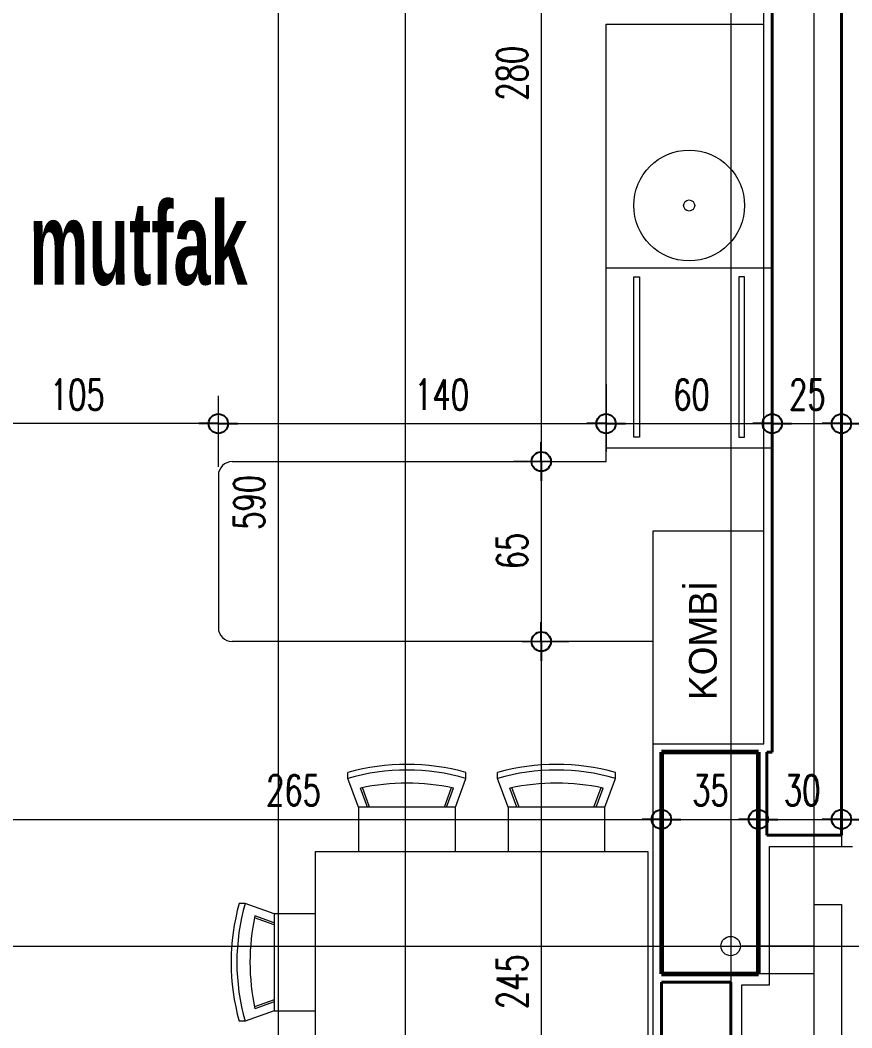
# Model space of a CAD drawing. Header units: millimetres. Extents: x 2016.56 to 2021.8, y 13721.83 to 13722.48.
# Drawn here: x 2017.868 to 2017.928, y 13722.0359 to 13722.1087 of the extents above; entities that cross this region are included whole.
import ezdxf

# ---------------------------------------------------------------- set-up
doc = ezdxf.new("R2010")
doc.units = ezdxf.units.MM
doc.linetypes.add('ACAD_ISO04W100', pattern=[30, 24, -3, 0, -3])
doc.linetypes.add('ACAD_ISO07W100', pattern=[3, 0, -3])
doc.layers.get('0').update_dxf_attribs({"lineweight": 20})
for name, color, linetype, lineweight in [('aks', 1, 'Continuous', 9), ('DH', 7, 'Continuous', 20), ('DUVAR', 4, 'Continuous', 40), ('DV', 7, 'Continuous', 20), ('kolon', 5, 'Continuous', 60), ('PENCERE', 3, 'Continuous', 13), ('SIVA', 7, 'Continuous', 20), ('TEFRİŞ', 11, 'Continuous', 9), ('TEXT', 7, 'Continuous', 20)]:
    doc.layers.add(name, color=color, linetype=linetype, lineweight=lineweight)
doc.styles.get("Standard").update_dxf_attribs({"font": 'txt.shx', "width": 0.7, "height": 11})
doc.styles.add('style1', font='swisscbo.ttf', dxfattribs={"width": 0.75, "height": 11})
doc.styles.add('style3', font='GOTHIC.TTF', dxfattribs={"width": 0.7, "height": 11})

msp = doc.modelspace()

# ---------------------------------------------------------------- linework, layer by layer
for p, q in [((2017.910290658595, 13722.10838914312), (2017.921690658595, 13722.10838914312)), ((2017.910290658595, 13722.07678914312), (2017.910290658595, 13722.10838914312)), ((2017.912290658595, 13722.07856052371), (2017.912290658595, 13722.09013853427)), ((2017.912290658595, 13722.09013853427), (2017.912694938894, 13722.09013853427)), ((2017.912694938894, 13722.09013853427), (2017.912694938894, 13722.07856052371)), ((2017.919886378295, 13722.09013853427), (2017.919886378295, 13722.07856052371)), ((2017.920290658595, 13722.09013853427), (2017.919886378295, 13722.09013853427)), ((2017.920290658595, 13722.07856052371), (2017.920290658595, 13722.09013853427)), ((2017.912694938894, 13722.07856052371), (2017.912290658595, 13722.07856052371)), ((2017.919886378295, 13722.07856052371), (2017.920290658595, 13722.07856052371)), ((2017.883290658595, 13722.07678914312), (2017.910290658595, 13722.07678914312)), ((2017.882290658595, 13722.07578914312), (2017.882290658595, 13722.06478914312)), ((2017.913690658595, 13722.06378914312), (2017.883290658595, 13722.06378914312)), ((2017.913690658595, 13722.05638914312), (2017.913690658595, 13722.06378914312)), ((2017.913690658595, 13722.01538914312), (2017.913690658595, 13722.05638914312)), ((2017.922090658595, 13722.03898914312), (2017.922090658595, 13722.04898914312)), ((2017.920090658595, 13722.03898914312), (2017.921090658595, 13722.03898914312)), ((2017.921090658595, 13722.03898914312), (2017.922090658595, 13722.03898914312))]:
    msp.add_line(p, q)
at = {"linetype": 'ACAD_ISO07W100'}
for p, q in [((2017.910290658595, 13722.09078914312), (2017.922290658595, 13722.09078914312)), ((2017.910290658595, 13722.07778914312), (2017.922290658595, 13722.07778914312)), ((2017.913690658595, 13722.06378914312), (2017.913690658595, 13722.07178914312)), ((2017.913690658595, 13722.07178914312), (2017.921690658595, 13722.07178914312))]:
    msp.add_line(p, q, dxfattribs=at)
at = {"color": 0, "lineweight": -2}
for p, q in [((2017.882290658595, 13722.07952882276), (2017.880890658595, 13722.07952882276)), ((2017.882290658595, 13722.07952882276), (2017.883690658595, 13722.07952882276)), ((2017.910290658595, 13722.07952882276), (2017.908890658595, 13722.07952882276)), ((2017.910290658595, 13722.07952882276), (2017.911690658595, 13722.07952882276)), ((2017.922290658595, 13722.07952882276), (2017.920890658595, 13722.07952882276)), ((2017.922290658595, 13722.07952882276), (2017.923690658595, 13722.07952882276)), ((2017.927290658595, 13722.07952882276), (2017.925890658595, 13722.07952882276)), ((2017.927290658595, 13722.07952882276), (2017.928690658595, 13722.07952882276)), ((2017.905609985866, 13722.07678914312), (2017.905609985866, 13722.07818914312)), ((2017.905609985866, 13722.07678914312), (2017.905609985866, 13722.07538914312)), ((2017.905609985866, 13722.06378914312), (2017.905609985866, 13722.06518914312)), ((2017.905609985866, 13722.06378914312), (2017.905609985866, 13722.06238914312)), ((2017.914290658595, 13722.05094238713), (2017.912890658595, 13722.05094238713)), ((2017.914290658595, 13722.05094238713), (2017.915690658595, 13722.05094238713)), ((2017.921290658595, 13722.05094238713), (2017.919890658595, 13722.05094238713)), ((2017.921290658595, 13722.05094238713), (2017.922690658595, 13722.05094238713)), ((2017.927290658595, 13722.05094238713), (2017.925890658595, 13722.05094238713)), ((2017.927290658595, 13722.05094238713), (2017.928690658595, 13722.05094238713))]:
    msp.add_line(p, q, dxfattribs=at)
for radius in [0.004, 0.0004]:
    msp.add_circle((2017.916290658595, 13722.09528914312), radius)
for centre in [(2017.882290658595, 13722.07952882276), (2017.882290658595, 13722.07952882276), (2017.910290658595, 13722.07952882276), (2017.910290658595, 13722.07952882276), (2017.922290658595, 13722.07952882276), (2017.922290658595, 13722.07952882276), (2017.927290658595, 13722.07952882276), (2017.927290658595, 13722.07952882276), (2017.905609985866, 13722.07678914312), (2017.905609985866, 13722.07678914312), (2017.905609985866, 13722.06378914312), (2017.905609985866, 13722.06378914312), (2017.914290658595, 13722.05094238713), (2017.914290658595, 13722.05094238713), (2017.921290658595, 13722.05094238713), (2017.921290658595, 13722.05094238713), (2017.927290658595, 13722.05094238713), (2017.927290658595, 13722.05094238713)]:
    msp.add_circle(centre, 0.0007, dxfattribs=at)
for centre, start, end in [((2017.883290658595, 13722.07578914312), 90, 180), ((2017.883290658595, 13722.06478914312), 180, 270)]:
    msp.add_arc(centre, 0.001, start, end)
at = {"layer": 'aks', "linetype": 'ACAD_ISO04W100', "ltscale": 2}
for p, q in [((2017.895790658595, 13722.40645173834), (2017.895790658595, 13721.95238660583)), ((2017.919290658595, 13722.40645173834), (2017.919290658595, 13721.95238660583)), ((2017.925290658595, 13722.40645173834), (2017.925290658595, 13721.95238660583)), ((2017.678471498505, 13722.04178914312), (2018.212109818685, 13722.04178914312))]:
    msp.add_line(p, q, dxfattribs=at)
at = {"layer": 'aks'}
msp.add_circle((2017.919290658595, 13722.04178914312), 0.0007, dxfattribs=at)
at = {"layer": 'DH', "lineweight": 20}
for p, q in [((2017.910290658595, 13722.0823915518), (2017.910290658595, 13722.07752882276)), ((2017.882290658595, 13722.07640365157), (2017.882290658595, 13722.08152882276)), ((2017.882290658595, 13722.07698840956), (2017.882290658595, 13722.08152882276)), ((2017.910290658595, 13722.0811734307), (2017.910290658595, 13722.07752882276)), ((2017.922290658595, 13722.06878914312), (2017.922290658595, 13722.08152882276)), ((2017.922290658595, 13722.06878914312), (2017.922290658595, 13722.08152882276)), ((2017.927290658595, 13722.07184001485), (2017.927290658595, 13722.08152882276)), ((2017.927290658595, 13722.07184001485), (2017.927290658595, 13722.08152882276)), ((2017.927290658595, 13722.06378914312), (2017.927290658595, 13722.04894238713)), ((2017.927290658595, 13722.05478914312), (2017.927290658595, 13722.04894238713)), ((2017.914290658595, 13722.04378914312), (2017.914290658595, 13722.05294238713)), ((2017.914290658595, 13722.04378914312), (2017.914290658595, 13722.05294238713)), ((2017.921290658595, 13722.04378914312), (2017.921290658595, 13722.05294238713)), ((2017.921290658595, 13722.04378914312), (2017.921290658595, 13722.05294238713))]:
    msp.add_line(p, q, dxfattribs=at)
at = {"layer": 'DH'}
for p, q in [((2017.880890658595, 13722.07952882276), (2017.862690658595, 13722.07952882276)), ((2017.883690658595, 13722.07952882276), (2017.908890658595, 13722.07952882276)), ((2017.911690658595, 13722.07952882276), (2017.920890658595, 13722.07952882276)), ((2017.923690658595, 13722.07952882276), (2017.925890658595, 13722.07952882276)), ((2017.862690658595, 13722.05094238713), (2017.912890658595, 13722.05094238713)), ((2017.915690658595, 13722.05094238713), (2017.919890658595, 13722.05094238713)), ((2017.922690658595, 13722.05094238713), (2017.925890658595, 13722.05094238713))]:
    msp.add_line(p, q, dxfattribs=at)
at = {"layer": 'DUVAR'}
for p, q in [((2017.922290658595, 13722.13278914312), (2017.922290658595, 13722.05578914312)), ((2017.927290658595, 13722.12678914312), (2017.927290658595, 13722.04978914312)), ((2017.921890658595, 13722.05578914312), (2017.922290658595, 13722.05578914312)), ((2017.921890658595, 13722.05578914312), (2017.921890658595, 13722.04978914312)), ((2017.921890658595, 13722.04978914312), (2017.927290658595, 13722.04978914312)), ((2017.914290658595, 13722.03918914312), (2017.914290658595, 13722.01478914312)), ((2017.914290658595, 13722.03918914312), (2017.919290658595, 13722.03918914312)), ((2017.919290658595, 13722.03918914312), (2017.919290658595, 13722.01878914312))]:
    msp.add_line(p, q, dxfattribs=at)
at = {"layer": 'DV'}
for p, q in [((2017.88661650944, 13722.13138914312), (2017.88661650944, 13722.01618914312)), ((2017.905609985866, 13722.13138914312), (2017.905609985866, 13722.07818914312)), ((2017.905609985866, 13722.07538914312), (2017.905609985866, 13722.06518914312)), ((2017.905609985866, 13722.06238914312), (2017.905609985866, 13722.01618914312))]:
    msp.add_line(p, q, dxfattribs=at)
at = {"layer": 'DV', "lineweight": 20}
for p, q in [((2017.906290658595, 13722.07678914312), (2017.903609985866, 13722.07678914312)), ((2017.904207430377, 13722.07678914312), (2017.907609985866, 13722.07678914312)), ((2017.909091703886, 13722.06378914312), (2017.903609985866, 13722.06378914312)), ((2017.904207430377, 13722.06378914312), (2017.907609985866, 13722.06378914312))]:
    msp.add_line(p, q, dxfattribs=at)
at = {"layer": 'kolon'}
for p, q in [((2017.921290658595, 13722.05578914312), (2017.914290658595, 13722.05578914312)), ((2017.914290658595, 13722.05578914312), (2017.914290658595, 13722.03978914312)), ((2017.921290658595, 13722.03978914312), (2017.921290658595, 13722.05578914312)), ((2017.914290658595, 13722.03978914312), (2017.921290658595, 13722.03978914312))]:
    msp.add_line(p, q, dxfattribs=at)
at = {"layer": 'PENCERE'}
for p, q in [((2017.925290658595, 13722.04478914312), (2017.925290658595, 13722.02378914312)), ((2017.925290658595, 13722.04478914312), (2017.927290658595, 13722.04478914312)), ((2017.927290658595, 13722.04478914312), (2017.927290658595, 13722.0243946944)), ((2017.925290658595, 13722.04178914312), (2017.920090658595, 13722.04178914312)), ((2017.925290658595, 13722.03978914312), (2017.920090658595, 13722.03978914312))]:
    msp.add_line(p, q, dxfattribs=at)
at = {"layer": 'SIVA'}
for p, q in [((2017.921690658595, 13722.05638914312), (2017.921690658595, 13722.12458914312)), ((2017.913690658595, 13722.05638914312), (2017.921690658595, 13722.05638914312)), ((2017.922090658595, 13722.04898914312), (2017.928090658595, 13722.04898914312)), ((2017.920090658595, 13722.01958914312), (2017.920090658595, 13722.03898914312))]:
    msp.add_line(p, q, dxfattribs=at)
at = {"layer": 'TEFRİŞ'}
for p, q in [((2017.891652252192, 13722.05390203966), (2017.891652252192, 13722.05433238482)), ((2017.90017115994, 13722.05390203966), (2017.90017115994, 13722.05433238482)), ((2017.902452252192, 13722.05390203966), (2017.902452252192, 13722.05433238482)), ((2017.91097115994, 13722.05390203966), (2017.91097115994, 13722.05433238482)), ((2017.892411706066, 13722.05181430287), (2017.891652252192, 13722.05390203966)), ((2017.899411706066, 13722.05181430287), (2017.90017115994, 13722.05390203966)), ((2017.903211706066, 13722.05181430287), (2017.902452252192, 13722.05390203966)), ((2017.910211706066, 13722.05181430287), (2017.91097115994, 13722.05390203966)), ((2017.893050171439, 13722.05181430287), (2017.892545693391, 13722.05320111176)), ((2017.893206717657, 13722.05181430287), (2017.89268997025, 13722.05323484019)), ((2017.898616694475, 13722.05181430287), (2017.899133441882, 13722.05323484019)), ((2017.898773240693, 13722.05181430287), (2017.899277718741, 13722.05320111176)), ((2017.903850171439, 13722.05181430287), (2017.903345693391, 13722.05320111176)), ((2017.904006717657, 13722.05181430287), (2017.90348997025, 13722.05323484019)), ((2017.909416694475, 13722.05181430287), (2017.909933441882, 13722.05323484019)), ((2017.909573240693, 13722.05181430287), (2017.910077718741, 13722.05320111176)), ((2017.892411706066, 13722.05181430287), (2017.892411706066, 13722.04861430287)), ((2017.899411706066, 13722.05181430287), (2017.892411706066, 13722.05181430287)), ((2017.899411706066, 13722.04861430287), (2017.899411706066, 13722.05181430287)), ((2017.903211706066, 13722.05181430287), (2017.903211706066, 13722.04861430287)), ((2017.910211706066, 13722.05181430287), (2017.903211706066, 13722.05181430287)), ((2017.910211706066, 13722.04861430287), (2017.910211706066, 13722.05181430287)), ((2017.889311706066, 13722.03261430287), (2017.889311706066, 13722.04861430287)), ((2017.889311706066, 13722.04861430287), (2017.913311706066, 13722.04861430287)), ((2017.913311706066, 13722.04861430287), (2017.913311706066, 13722.03261430287)), ((2017.884225535016, 13722.04487375675), (2017.883795189857, 13722.04487375675)), ((2017.886313271804, 13722.04411430287), (2017.884225535016, 13722.04487375675)), ((2017.886313271804, 13722.0434758375), (2017.88492646292, 13722.04398031555)), ((2017.889311706066, 13722.04411430287), (2017.886313271804, 13722.04411430287)), ((2017.886313271804, 13722.04411430287), (2017.886313271804, 13722.03711430287)), ((2017.886313271804, 13722.04331929128), (2017.884892734483, 13722.04383603869)), ((2017.886313271804, 13722.03790931446), (2017.884892734483, 13722.03739256706)), ((2017.886313271804, 13722.03775276824), (2017.88492646292, 13722.0372482902)), ((2017.886313271804, 13722.03711430287), (2017.884225535016, 13722.036354849)), ((2017.886313271804, 13722.03711430287), (2017.889311706066, 13722.03711430287)), ((2017.884225535016, 13722.036354849), (2017.883795189857, 13722.036354849))]:
    msp.add_line(p, q, dxfattribs=at)
for centre, radius, start, end in [((2017.895911706066, 13722.03899123422), 0.0159214901609156, 74.48274338478406, 105.5172566152159), ((2017.906711706066, 13722.03899123422), 0.0159214901609156, 74.48274338478406, 105.5172566152159), ((2017.895911706066, 13722.03908291691), 0.01541912275357529, 73.96378477491474, 106.0362152250852), ((2017.906711706066, 13722.03908291691), 0.01541912275357529, 73.96378477491474, 106.0362152250852), ((2017.895911706066, 13722.03722948914), 0.01632246213743743, 78.0990935779343, 101.9009064220657), ((2017.906711706066, 13722.03722948914), 0.01632246213743743, 78.0990935779343, 101.9009064220657), ((2017.899136340453, 13722.04061430287), 0.0159214901609156, 164.4827434196365, 195.5172565803635), ((2017.899044657769, 13722.04061430287), 0.01541912275357529, 163.9637847123117, 196.0362152876883), ((2017.900898085533, 13722.04061430287), 0.01632246213743743, 168.0990935779343, 191.9009064220657)]:
    msp.add_arc(centre, radius, start, end, dxfattribs=at)

# ---------------------------------------------------------------- texts
at = {"layer": 'DH', "width": 0.7}
for s, p in [('105', (2017.870122325261, 13722.08052882276)), ('140', (2017.896438722515, 13722.08052882276)), ('60', (2017.915135658595, 13722.08052882276)), ('25', (2017.923507325261, 13722.08052882276)), ('265', (2017.885737325261, 13722.05194238713)), ('35', (2017.916507325261, 13722.05194238713)), ('30', (2017.923135658595, 13722.05194238713))]:
    msp.add_text(s, height=0.0022, dxfattribs=at).set_placement(p)
at = {"layer": 'DV', "width": 0.7}
for s, p in [('280', (2017.904609985866, 13722.10286414312)), ('590', (2017.88561650944, 13722.07186414312)), ('65', (2017.904609985866, 13722.06900580979)), ('245', (2017.904609985866, 13722.03723580979))]:
    msp.add_text(s, height=0.0022, rotation=90, dxfattribs=at).set_placement(p)
at = {"layer": 'TEXT', "style": 'style1', "width": 0.7}
msp.add_text('mutfak', height=0.006, dxfattribs=at).set_placement((2017.868630821647, 13722.08955911333))
at = {"layer": 'TEXT', "style": 'style3'}
msp.add_text('KOMBİ', height=0.002, rotation=90, dxfattribs=at).set_placement((2017.918286575673, 13722.05956110693))

doc.saveas('drawing.dxf')
